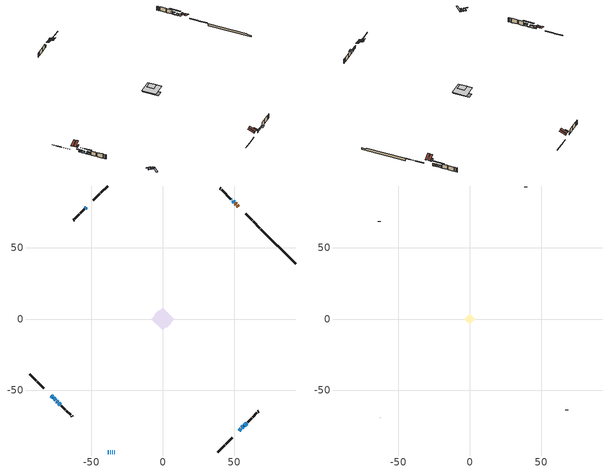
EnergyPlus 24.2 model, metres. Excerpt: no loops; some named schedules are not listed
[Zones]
conditioned space
 floor adiabatic (AdiabaticFloorConstruction): -7.94,0 0,7.94 7.94,0 0,-7.94 z1.68
 floor foundation (Slab1 construction): -6.11,2.93 -2.93,6.11 6.11,-2.93 2.93,-6.11 z-1.52
 wall outside (RimJoist1 construction): 38.58,-93.13 43.29,-88.42 / -93.13,-38.58 -88.42,-43.29 / -38.58,93.13 -43.29,88.42 / 68.05,63.66 63.33,68.38 z0.46:0.76
 wall outside (RimJoist2 construction): 43.95,-87.76 48.53,-83.18 / -87.76,-43.95 -83.18,-48.53 / -43.95,87.76 -48.53,83.18 / 62.68,69.03 58.1,73.61 z0.46:0.76
 wall outside (AdiabaticWallConstruction 1): 53.04,78.67 52.08,79.63 / 51.42,80.29 50.71,81 z0.46:2.49
 wall outside (AdiabaticWallConstruction): 53.58,-78.13 54.73,-76.98 / 55.39,-76.32 56.47,-75.24 / -72.82,-58.89 -71.66,-60.05 / 57.13,-74.59 58.85,-72.86 z0.46:1.98; -78.13,-53.58 -77.09,-54.63 z0.46:1.3; -38.58,-93.13 -37.81,-93.13 z0.46:1.38; -36.89,-93.13 -36.43,-93.13 / 48.71,83 48.39,83.32 z0.46:1.07; -76.43,-55.28 -74.81,-56.9 z0.46:2.16; -53.58,78.13 -54.34,77.37 / -35.5,-93.13 -35,-93.13 z0.46:1.68; 50.05,81.66 49.37,82.34 / -74.16,-57.55 -73.47,-58.24 z0.46:0.84; -34.07,-93.13 -33.57,-93.13 z0.46:1.35
 wall outside (Wall1 construction): 59.51,-72.2 62.26,-69.45 / -71.01,-60.7 -68.26,-63.46 / -54.99,76.72 -57.75,73.96 / 47.73,83.98 44.98,86.73 z0.46:4.12
 wall outside (Wall2 construction): 62.92,-68.79 66,-65.71 / -67.6,-64.11 -64.52,-67.19 / -58.4,73.31 -61.48,70.23 / 44.32,87.39 41.24,90.47 z0.46:4.12
 wall outside (Wall3 construction): 66.65,-65.06 67.21,-64.5 / -63.86,-67.85 -63.3,-68.41 / -62.14,69.57 -62.7,69.01 / 40.59,91.12 40.03,91.68 z0.46:4.12
 wall foundation (FoundationWall1 construction): 68.71,63,-1.52 68.71,63,0.46 90.69,41.02,0.46 90.69,41.02,-0.35 93.13,38.58,-0.35 93.13,38.58,-1.52
 window (WindowConstruction): 53.58,-78.13 54.73,-76.98 z0.46:1.98
 window (WindowConstruction 4): -78.13,-53.58 -77.09,-54.62 z0.46:1.3
 window (WindowConstruction 5): -38.58,-93.13 -37.82,-93.13 z0.46:1.37
 window (WindowConstruction 6): -36.89,-93.13 -36.43,-93.13 z0.46:1.07
 window (WindowConstruction 7): 55.39,-76.32 56.47,-75.24 z0.46:1.98
 window (WindowConstruction 8): -76.43,-55.28 -74.81,-56.9 z0.46:2.16
 window (WindowConstruction 9): -53.58,78.13 -54.34,77.37 z0.46:1.68
 window (WindowConstruction 12): 50.05,81.66 49.37,82.34 z0.46:0.84
 window (WindowConstruction 13): -74.16,-57.55 -73.47,-58.24 z0.46:0.84
 window (WindowConstruction 1): -72.82,-58.89 -71.67,-60.05 z0.46:1.98
 window (WindowConstruction 10): -35.5,-93.13 -35,-93.13 z0.46:1.68
 window (WindowConstruction 11): -34.07,-93.13 -33.57,-93.13 z0.46:1.35
 window (WindowConstruction 2): 48.71,83 48.39,83.32 z0.46:1.07
 window (WindowConstruction 3): 57.13,-74.58 58.85,-72.86 z0.46:1.98
 door (Door): 53.04,78.67 52.08,79.63 z0.46:2.49
 door (Door 1): 51.42,80.29 50.71,81 z0.46:2.49
 ceiling adiabatic (AdiabaticFloorConstruction): 0,-7.94 7.94,0 0,7.94 -7.94,0 z1.68
 roof outside (Roof2 construction): 51.81,-79.9,4.12 48.14,-76.23,6.28 47.14,-77.22,6.28 50.82,-80.9,4.12; -79.9,-51.81,4.12 -76.23,-48.14,6.28 -77.22,-47.14,6.28 -80.9,-50.82,4.12; -51.81,79.9,4.12 -48.14,76.23,6.28 -47.14,77.22,6.28 -50.82,80.9,4.12; 54.82,76.89,4.12 51.14,73.22,6.28 52.14,72.23,6.28 55.81,75.9,4.12
 roof outside (Roof3 construction): 52.93,-78.78,4.12 51.18,-77.04,4.94 50.72,-77.5,4.94 52.47,-79.24,4.12; -78.78,-52.93,4.12 -77.04,-51.18,4.94 -77.5,-50.72,4.94 -79.24,-52.47,4.12; -52.93,78.78,4.12 -51.18,77.04,4.94 -50.72,77.5,4.94 -52.47,79.24,4.12; 53.7,78.01,4.12 51.96,76.27,4.94 52.42,75.81,4.94 54.16,77.55,4.12
attic - vented
 floor to conditioned space (Floor1 construction Reversed): -3.74,0 0,3.74 3.74,0 0,-3.74 z4.12
 wall outside (Wall4 construction): 67.87,-63.84 68.01,-63.7 / -62.65,-69.06 -62.51,-69.2 / -63.36,68.35 -63.49,68.22 / 39.37,92.34 39.23,92.48 z0.46:4.12
 roof outside (Roof1 construction): 50.16,-81.55,4.12 46.56,-77.96,6.24 45.59,-78.93,6.24 49.19,-82.53,4.12; -81.55,-50.16,4.12 -77.96,-46.56,6.24 -78.93,-45.59,6.24 -82.53,-49.19,4.12; -50.16,81.55,4.12 -46.56,77.96,6.24 -45.59,78.93,6.24 -49.19,82.53,4.12; 56.47,75.24,4.12 52.87,71.65,6.24 53.85,70.67,6.24 57.44,74.27,4.12
shading: 55.02,-76.69 53.3,-78.41 53.59,-78.7 55.31,-76.98 z2.38; -76.08,-55.63 -79.13,-52.58 -79.42,-52.87 -76.37,-55.92 z2.72; -36.42,-93.13 -39.98,-93.13 -39.98,-93.53 -36.42,-93.53 z2.77; -35.01,-93.13 -38.31,-93.13 -38.31,-93.53 -35.01,-93.53 z2.49; 56.61,-75.1 55.25,-76.46 55.54,-76.75 56.9,-75.39 z2.19; -74.67,-57.04 -76.57,-55.14 -76.86,-55.43 -74.96,-57.33 z2.36; -54.48,77.23 -53.44,78.27 -53.72,78.55 -54.76,77.51 z1.88; 46.61,85.1 52.81,78.9 53.1,79.19 46.9,85.39 z4.74; -70.71,-61 -76.91,-54.8 -77.21,-55.09 -71.01,-61.29 z4.74; -71.15,-60.56 -73.33,-58.38 -73.62,-58.67 -71.44,-60.85 z2.72; -34.82,-93.13 -35.68,-93.13 -35.68,-94.96 -34.82,-94.96 z1.86; -33.37,-93.13 -34.27,-93.13 -34.27,-99.23 -33.37,-99.23 z1.55; 47.38,84.33 49.72,81.99 50.01,82.29 47.68,84.62 z2.49; 58.99,-72.72 56.98,-74.73 58.28,-76.02 60.29,-74.01 z2.19
[Building]
Building 1: Terrain=Suburbs
[Site:Location]
Lennoxville_QC: Latitude {deg}=45.37; Longitude {deg}=-71.82; Time Zone {hr}=-5; Elevation {m}=181; Keep Site Location Information=Yes
[Site:GroundTemperature:Shallow]
1.13419, -1.04782, -1.22257, -0.187089, 3.96977, 8.10726, 11.6942, 13.9665, 14.1596, 12.3115, 8.81593, 4.80536
[Site:WaterMainsTemperature]
Calculation Method=Schedule; Temperature Schedule=mains temperature schedule
[Material] Roughness=Rough; Thermal Absorptance=0.9
Name | Thickness {m} | Conductivity {W/m-K} | Density {kg/m3} | Specific Heat {J/kg-K} | Solar Absorptance | Visible Absorptance
asphalt or fiberglass shingles | 0.00635 | 0.162714 | 1121.4 | 1465.45 | 0.4 | 0.4
ceiling stud and cavity | 0.1397 | 0.10883 | 65.682 | 1177.47 | 0.7 | 0.7
concrete 4.0 in. | 0.1016 | 1.803125 | 2242.8 | 837.4 | 0.7 | 0.7
concrete 8.0 in. | 0.2032 | 1.803125 | 2242.8 | 837.4 | 0.7 | 0.7
door material | 0.04445 | 0.188738 | 512.64 | 1214.23 | 0.7 | 0.7
exterior vertical ins | 0.013071 | 0.029427 | 32.04 | 1214.23 | 0.7 | 0.7
floor covering | 0.0127 | 0.0433444 | 54.468 | 1339.84 | 0.6 | 0.6
floor rigid ins; wall rigid ins | 0.512978 | 0.029427 | 32.04 | 1214.23 | 0.7 | 0.7
floor stud and cavity | 0.1397 | 1.75129 | 37.0049 | 1207.88 | 0.7 | 0.7
furniture material conditioned space 1 | 0.1524 | 0.115458 | 640.8 | 1214.23 | 0.6 | 0.6
gypsum board | 0.0127 | 0.160291 | 801 | 837.4 | 0.6 | 0.6
gypsum board 1 | 0.0127 | 0.160291 | 801 | 837.4 | 0.7 | 0.7
osb sheathing 0.5 in. | 0.0127 | 0.115458 | 512.64 | 1214.23 | 0.7 | 0.7
osb sheathing 0.75 in. | 0.01905 | 0.115458 | 512.64 | 1214.23 | 0.7 | 0.7
osb sheathing 2.0 in. | 0.0508 | 0.115458 | 512.64 | 1214.23 | 0.7 | 0.7
rim joist stud and cavity | 0.0508 | 0.0451784 | 125.044 | 1163.47 | 0.6 | 0.6
rim joist stud and cavity 1 | 0.0508 | 0.0332151 | 125.044 | 1163.47 | 0.6 | 0.6
roof rigid ins | 0.051816 | 0.029427 | 32.04 | 1214.23 | 0.7 | 0.7
roof stud and cavity | 0.2032 | 0.386603 | 78.34581 | 1123.46 | 0.7 | 0.7
roof stud and cavity 1 | 0.2032 | 0.234656 | 78.34581 | 1123.46 | 0.7 | 0.7
wall stud and cavity | 0.1397 | 0.0918269 | 139.0536 | 1170.24 | 0.7 | 0.7
wall stud and cavity 1 | 0.1397 | 0.111119 | 139.0536 | 1170.24 | 0.7 | 0.7
wall stud and cavity 2 | 0.1397 | 0.0996715 | 139.0536 | 1170.24 | 0.7 | 0.7
wall stud and cavity 3 | 0.0889 | 6.1454 | 50.32683 | 1063.81 | 0.6 | 0.6
wall stud and cavity 4 | 0.0889 | 0.380278 | 52.3479 | 1209.89 | 0.7 | 0.7
wall stud and cavity 5 | 0.0889 | 0.391764 | 83.0341 | 1211.67 | 0.7 | 0.7
wood siding | 0.0254 | 0.102417 | 544.68 | 1172.36 | 0.4 | 0.4
wood siding 1 | 0.00254 | 0.102417 | 544.68 | 1172.36 | 0.4 | 0.4
wood siding 2; wood siding 3; wood siding 4 | 0.0254 | 0.102417 | 544.68 | 1172.36 | 0.7 | 0.7
[WindowMaterial:SimpleGlazingSystem]
Name | U-Factor {W/m2-K} | Solar Heat Gain Coefficient
WindowMaterial | 5.652449 | 0.74
WindowMaterial 1 | 5.15165 | 0.62
WindowMaterial 10 | 5.05285 | 0.63
WindowMaterial 11 | 4.31187 | 0.44
WindowMaterial 2 | 4.159135 | 0.41
WindowMaterial 3 | 5.65926 | 0.74
WindowMaterial 4 | 4.80302 | 0.55
WindowMaterial 5 | 2.79017 | 0.6
WindowMaterial 6 | 2.93382 | 0.64
WindowMaterial 7 | 2.78222 | 0.55
WindowMaterial 8 | 6.75625 | 0.73
WindowMaterial 9 | 4.51231 | 0.49
[Construction]
AdiabaticFloorConstruction: floor stud and cavity, floor rigid ins, osb sheathing 0.75 in., floor covering
AdiabaticWallConstruction: wood siding 3, wall rigid ins, wall stud and cavity 4, gypsum board
AdiabaticWallConstruction 1: wood siding 4, wall rigid ins, wall stud and cavity 4, gypsum board
Door; Door 1: door material
Floor1 construction Reversed: gypsum board, ceiling stud and cavity
FoundationWall1 construction: concrete 8.0 in., gypsum board 1
furniture construction conditioned space 1: furniture material conditioned space 1
PartitionWallConstruction: gypsum board, wall stud and cavity 5, gypsum board
RimJoist1 construction: wood siding 2, osb sheathing 2.0 in., rim joist stud and cavity
RimJoist2 construction: wood siding 2, osb sheathing 2.0 in., rim joist stud and cavity 1
Roof1 construction: asphalt or fiberglass shingles
Roof2 construction: asphalt or fiberglass shingles, roof rigid ins, osb sheathing 0.75 in., roof stud and cavity, gypsum board
Roof3 construction: asphalt or fiberglass shingles, roof rigid ins, osb sheathing 0.75 in., roof stud and cavity 1, gypsum board
Slab1 construction: concrete 4.0 in.
Wall1 construction: wood siding, osb sheathing 0.5 in., wall stud and cavity, gypsum board
Wall2 construction: wood siding, osb sheathing 0.5 in., wall stud and cavity 1, gypsum board
Wall3 construction: wood siding, osb sheathing 0.5 in., wall stud and cavity 2, gypsum board
Wall4 construction: wood siding 1, wall stud and cavity 3
WindowConstruction; WindowConstruction 3: WindowMaterial
WindowConstruction 1: WindowMaterial 1
WindowConstruction 10: WindowMaterial 8
WindowConstruction 11: WindowMaterial 9
WindowConstruction 12: WindowMaterial 10
WindowConstruction 13: WindowMaterial 11
WindowConstruction 2; WindowConstruction 6: WindowMaterial 2
WindowConstruction 4: WindowMaterial 3
WindowConstruction 5: WindowMaterial 4
WindowConstruction 7: WindowMaterial 5
WindowConstruction 8: WindowMaterial 6
WindowConstruction 9: WindowMaterial 7
[Zone] Multiplier=1; Part of Total Floor Area=Yes
Name | Volume {m3}
attic - vented | 9.49248
conditioned space | 415
[Space]
Name | Zone | Volume {m3}
attic - vented 1 | attic - vented | 9.49248
conditioned space 1 | conditioned space | 415
[ZoneInfiltration:EffectiveLeakageArea]
infil attic - vented 1: Zone or Space=attic - vented 1; Schedule=Always On Discrete; Effective Air Leakage Area {cm2}=1199.57; Stack Coefficient=0.000401619; Wind Coefficient=1.35403e-05
[ZoneMixing]
whole house fan mix: Zone or Space=attic - vented; Schedule=Always On Continuous; Design Flow Rate Calculation Method=Flow/Zone; Design Flow Rate {m3/s}=0; Source Zone or Space=conditioned space
[SurfaceProperty:ExposedFoundationPerimeter]
Slab1: Exposed Perimeter Calculation Method=TotalExposedPerimeter; Total Exposed Perimeter {m}=34.545
[InternalMass] Zone or ZoneList=conditioned space; Space or SpaceList=conditioned space 1
Name | Construction | Surface Area {m2}
furniture mass conditioned space 1 | furniture construction conditioned space 1 | 73.4
partition wall mass | PartitionWallConstruction | 183.5
[Lights]
interior lighting: Zone or ZoneList or Space or SpaceList=conditioned space 1; Schedule=interior lighting schedule; Design Level Calculation Method=LightingLevel; Lighting Level {W}=343.2; Return Air Fraction=0; Fraction Radiant=0.6; Fraction Visible=0.2; Fraction Replaceable=1
[People]
occupants: Zone or ZoneList or Space or SpaceList=conditioned space 1; Number of People Schedule=occupants schedule; Number of People Calculation Method=People; Number of People=3; Fraction Radiant=0.314171; Sensible Heat Fraction=0.56303; Activity Level Schedule=occupants activity schedule; Carbon Dioxide Generation Rate {m3/s-W}=0; Enable ASHRAE 55 Comfort Warnings=No; Mean Radiant Temperature Calculation Type=EnclosureAveraged
[ElectricEquipment] Zone or ZoneList or Space or SpaceList=conditioned space 1; Design Level Calculation Method=EquipmentLevel
Name | Schedule | Design Level {W} | Fraction Latent | Fraction Radiant | Fraction Lost
clothes dryer | clothes dryer schedule | 140.772 | 0.015 | 0.081 | 0.85
clothes washer | clothes washer schedule | 32.1985 | 0.03 | 0.162 | 0.7
cooking range | cooking range schedule | 215.147 | 0.08 | 0.432 | 0.2
dishwasher | dishwasher schedule | 66.8632 | 0.3 | 0.18 | 0.4
fridge | fridge schedule | 72.9452 | 0 | 0.6 | 0
mech vent house fan | mech vent house fan schedule | 0 | 0 | 0 | 1
mech vent house fan cfis | mech vent house fan cfis schedule | 0 | 0 | 0 | 0
misc plug loads | misc plug loads schedule | 494.7 | 0.045 | 0.513 | 0.1
whole house fan | Always On Discrete | 0 | 0 | 0 | 1
[OtherEquipment] Zone or ZoneList or Space or SpaceList=conditioned space 1; Design Level Calculation Method=EquipmentLevel
Name | Fuel Type | Schedule | Design Level {W} | Fraction Latent | Fraction Radiant | Fraction Lost
clothes dryer 1 | Electricity | clothes dryer schedule | 0 | 0.015 | 0.081 | 0.85
cooking range 1 | Electricity | cooking range schedule | 0 | 0.08 | 0.432 | 0.2
general water use latent | None | general water use schedule | 62.594 | 1 | 0 | 0
general water use sensible | None | general water use schedule | -61.6891 | 0 | 0.6 | 0
mech vent house fan latent load | None | Always On Discrete | 0 | 1 | 0 | 0
mech vent house fan sensible load | None | Always On Discrete | 0 | 0 | 0 | 0
water heater energy adjustment1 | Electricity | Always On Discrete | 0.01 | 0 | 0 | 1
[ZoneInfiltration:DesignFlowRate] Zone or ZoneList or Space or SpaceList=conditioned space 1; Schedule=Always On Discrete; Design Flow Rate Calculation Method=Flow/Zone; Design Flow Rate {m3/s}=0
infil flow; natural vent flow; whole house fan flow
[Foundation:Kiva]
Foundation Kiva 1: Initial Indoor Air Temperature {C}=18; Wall Height Above Grade {m}=0.460004; Wall Depth Below Slab {m}=0.2032; Custom Block Material Name 1=exterior vertical ins; Custom Block Depth 1 {m}=1.98001; Custom Block X Position 1 {m}=0.2159; Custom Block Z Position 1 {m}=0
[Foundation:Kiva:Settings]
Soil Conductivity {W/m-K}=0.849921; Soil Density {kg/m3}=1842.3; Soil Specific Heat {J/kg-K}=418.7; Ground Solar Absorptivity=0.9; Ground Thermal Absorptivity=0.9; Ground Surface Roughness {m}=0.03; Far-Field Width {m}=40; Deep-Ground Boundary Condition=ZeroFlux; Deep-Ground Depth {m}=40; Minimum Cell Dimension {m}=0.2; Maximum Cell Growth Coefficient=3; Simulation Timestep=Timestep
[Exterior:Lights]
exterior lighting: Schedule=exterior lighting schedule; Design Level {W}=75.6
[Schedule:Constant]
Name | Hourly Value
Always On Continuous; mech vent house fan schedule; mech vent house fan cfis schedule; Always On Discrete | 1
occupants activity schedule | 117.228
fridge schedule | 0
[Schedule:Week:Daily]
interior lighting schedule Week Rule - Jan1-Jan27: interior lighting schedule day, interior lighting schedule day, interior lighting schedule day, interior lighting schedule day, interior lighting schedule day, interior lighting schedule day, interior lighting schedule day, interior lighting schedule default day, interior lighting schedule default day, interior lighting schedule default day, interior lighting schedule default day, interior lighting schedule default day
interior lighting schedule Week Rule - Jan28-Feb3: interior lighting schedule day, interior lighting schedule day, interior lighting schedule day, interior lighting schedule day, interior lighting schedule day 1, interior lighting schedule day 1, interior lighting schedule day 1, interior lighting schedule default day, interior lighting schedule default day, interior lighting schedule default day, interior lighting schedule default day, interior lighting schedule default day
interior lighting schedule Week Rule - Feb4-Feb24: interior lighting schedule day 1, interior lighting schedule day 1, interior lighting schedule day 1, interior lighting schedule day 1, interior lighting schedule day 1, interior lighting schedule day 1, interior lighting schedule day 1, interior lighting schedule default day, interior lighting schedule default day, interior lighting schedule default day, interior lighting schedule default day, interior lighting schedule default day
interior lighting schedule Week Rule - Feb25-Mar3: interior lighting schedule day 1, interior lighting schedule day 1, interior lighting schedule day 1, interior lighting schedule day 1, interior lighting schedule day 2, interior lighting schedule day 2, interior lighting schedule day 2, interior lighting schedule default day, interior lighting schedule default day, interior lighting schedule default day, interior lighting schedule default day, interior lighting schedule default day
interior lighting schedule Week Rule - Mar4-Mar31: interior lighting schedule day 2, interior lighting schedule day 2, interior lighting schedule day 2, interior lighting schedule day 2, interior lighting schedule day 2, interior lighting schedule day 2, interior lighting schedule day 2, interior lighting schedule default day, interior lighting schedule default day, interior lighting schedule default day, interior lighting schedule default day, interior lighting schedule default day
interior lighting schedule Week Rule - Apr1-Apr28: interior lighting schedule day 3, interior lighting schedule day 3, interior lighting schedule day 3, interior lighting schedule day 3, interior lighting schedule day 3, interior lighting schedule day 3, interior lighting schedule day 3, interior lighting schedule default day, interior lighting schedule default day, interior lighting schedule default day, interior lighting schedule default day, interior lighting schedule default day
interior lighting schedule Week Rule - Apr29-May5: interior lighting schedule day 3, interior lighting schedule day 3, interior lighting schedule day 4, interior lighting schedule day 4, interior lighting schedule day 4, interior lighting schedule day 4, interior lighting schedule day 4, interior lighting schedule default day, interior lighting schedule default day, interior lighting schedule default day, interior lighting schedule default day, interior lighting schedule default day
interior lighting schedule Week Rule - May6-May26: interior lighting schedule day 4, interior lighting schedule day 4, interior lighting schedule day 4, interior lighting schedule day 4, interior lighting schedule day 4, interior lighting schedule day 4, interior lighting schedule day 4, interior lighting schedule default day, interior lighting schedule default day, interior lighting schedule default day, interior lighting schedule default day, interior lighting schedule default day
interior lighting schedule Week Rule - May27-Jun2: interior lighting schedule day 4, interior lighting schedule day 4, interior lighting schedule day 4, interior lighting schedule day 4, interior lighting schedule day 4, interior lighting schedule day 5, interior lighting schedule day 5, interior lighting schedule default day, interior lighting schedule default day, interior lighting schedule default day, interior lighting schedule default day, interior lighting schedule default day
interior lighting schedule Week Rule - Jun3-Jun30: interior lighting schedule day 5, interior lighting schedule day 5, interior lighting schedule day 5, interior lighting schedule day 5, interior lighting schedule day 5, interior lighting schedule day 5, interior lighting schedule day 5, interior lighting schedule default day, interior lighting schedule default day, interior lighting schedule default day, interior lighting schedule default day, interior lighting schedule default day
interior lighting schedule Week Rule - Jul1-Jul28: interior lighting schedule day 6, interior lighting schedule day 6, interior lighting schedule day 6, interior lighting schedule day 6, interior lighting schedule day 6, interior lighting schedule day 6, interior lighting schedule day 6, interior lighting schedule default day, interior lighting schedule default day, interior lighting schedule default day, interior lighting schedule default day, interior lighting schedule default day
interior lighting schedule Week Rule - Jul29-Aug4: interior lighting schedule day 6, interior lighting schedule day 6, interior lighting schedule day 6, interior lighting schedule day 7, interior lighting schedule day 7, interior lighting schedule day 7, interior lighting schedule day 7, interior lighting schedule default day, interior lighting schedule default day, interior lighting schedule default day, interior lighting schedule default day, interior lighting schedule default day
interior lighting schedule Week Rule - Aug5-Aug25: interior lighting schedule day 7, interior lighting schedule day 7, interior lighting schedule day 7, interior lighting schedule day 7, interior lighting schedule day 7, interior lighting schedule day 7, interior lighting schedule day 7, interior lighting schedule default day, interior lighting schedule default day, interior lighting schedule default day, interior lighting schedule default day, interior lighting schedule default day
interior lighting schedule Week Rule - Aug26-Sep1: interior lighting schedule day 7, interior lighting schedule day 7, interior lighting schedule day 7, interior lighting schedule day 7, interior lighting schedule day 7, interior lighting schedule day 7, interior lighting schedule day 8, interior lighting schedule default day, interior lighting schedule default day, interior lighting schedule default day, interior lighting schedule default day, interior lighting schedule default day
interior lighting schedule Week Rule - Sep2-Sep29: interior lighting schedule day 8, interior lighting schedule day 8, interior lighting schedule day 8, interior lighting schedule day 8, interior lighting schedule day 8, interior lighting schedule day 8, interior lighting schedule day 8, interior lighting schedule default day, interior lighting schedule default day, interior lighting schedule default day, interior lighting schedule default day, interior lighting schedule default day
interior lighting schedule Week Rule - Sep30-Oct6: interior lighting schedule day 8, interior lighting schedule day 9, interior lighting schedule day 9, interior lighting schedule day 9, interior lighting schedule day 9, interior lighting schedule day 9, interior lighting schedule day 9, interior lighting schedule default day, interior lighting schedule default day, interior lighting schedule default day, interior lighting schedule default day, interior lighting schedule default day
interior lighting schedule Week Rule - Oct7-Oct27: interior lighting schedule day 9, interior lighting schedule day 9, interior lighting schedule day 9, interior lighting schedule day 9, interior lighting schedule day 9, interior lighting schedule day 9, interior lighting schedule day 9, interior lighting schedule default day, interior lighting schedule default day, interior lighting schedule default day, interior lighting schedule default day, interior lighting schedule default day
interior lighting schedule Week Rule - Oct28-Nov3: interior lighting schedule day 9, interior lighting schedule day 9, interior lighting schedule day 9, interior lighting schedule day 9, interior lighting schedule day 10, interior lighting schedule day 10, interior lighting schedule day 10, interior lighting schedule default day, interior lighting schedule default day, interior lighting schedule default day, interior lighting schedule default day, interior lighting schedule default day
interior lighting schedule Week Rule - Nov4-Nov24: interior lighting schedule day 10, interior lighting schedule day 10, interior lighting schedule day 10, interior lighting schedule day 10, interior lighting schedule day 10, interior lighting schedule day 10, interior lighting schedule day 10, interior lighting schedule default day, interior lighting schedule default day, interior lighting schedule default day, interior lighting schedule default day, interior lighting schedule default day
interior lighting schedule Week Rule - Nov25-Dec1: interior lighting schedule day 10, interior lighting schedule day 10, interior lighting schedule day 10, interior lighting schedule day 10, interior lighting schedule day 10, interior lighting schedule day 10, interior lighting schedule day 11, interior lighting schedule default day, interior lighting schedule default day, interior lighting schedule default day, interior lighting schedule default day, interior lighting schedule default day
interior lighting schedule Week Rule - Dec2-Dec31: interior lighting schedule day 11, interior lighting schedule day 11, interior lighting schedule day 11, interior lighting schedule day 11, interior lighting schedule day 11, interior lighting schedule day 11, interior lighting schedule day 11, interior lighting schedule default day, interior lighting schedule default day, interior lighting schedule default day, interior lighting schedule default day, interior lighting schedule default day
occupants schedule Week Rule - Jan1-Dec31: occupants schedule day, occupants schedule day, occupants schedule day, occupants schedule day, occupants schedule day, occupants schedule day, occupants schedule day, occupants schedule default day, occupants schedule default day, occupants schedule default day, occupants schedule default day, occupants schedule default day
clothes dryer schedule Week Rule - Jan1-Dec31: clothes dryer schedule day, clothes dryer schedule day, clothes dryer schedule day, clothes dryer schedule day, clothes dryer schedule day, clothes dryer schedule day, clothes dryer schedule day, clothes dryer schedule default day, clothes dryer schedule default day, clothes dryer schedule default day, clothes dryer schedule default day, clothes dryer schedule default day
clothes washer schedule Week Rule - Jan1-Dec31: clothes washer schedule day, clothes washer schedule day, clothes washer schedule day, clothes washer schedule day, clothes washer schedule day, clothes washer schedule day, clothes washer schedule day, clothes washer schedule default day, clothes washer schedule default day, clothes washer schedule default day, clothes washer schedule default day, clothes washer schedule default day
cooking range schedule Week Rule - Jan1-Dec31: cooking range schedule day, cooking range schedule day, cooking range schedule day, cooking range schedule day, cooking range schedule day, cooking range schedule day, cooking range schedule day, cooking range schedule default day, cooking range schedule default day, cooking range schedule default day, cooking range schedule default day, cooking range schedule default day
dishwasher schedule Week Rule - Jan1-Dec31: dishwasher schedule day, dishwasher schedule day, dishwasher schedule day, dishwasher schedule day, dishwasher schedule day, dishwasher schedule day, dishwasher schedule day, dishwasher schedule default day, dishwasher schedule default day, dishwasher schedule default day, dishwasher schedule default day, dishwasher schedule default day
misc plug loads schedule Week Rule - Jan1-Dec31: misc plug loads schedule day, misc plug loads schedule day, misc plug loads schedule day, misc plug loads schedule day, misc plug loads schedule day, misc plug loads schedule day, misc plug loads schedule day, misc plug loads schedule default day, misc plug loads schedule default day, misc plug loads schedule default day, misc plug loads schedule default day, misc plug loads schedule default day
general water use schedule Week Rule - Jan1-Dec31: general water use schedule day, general water use schedule day, general water use schedule day, general water use schedule day, general water use schedule day, general water use schedule day, general water use schedule day, general water use schedule default day, general water use schedule default day, general water use schedule default day, general water use schedule default day, general water use schedule default day
exterior lighting schedule Week Rule - Jan1-Jan27: exterior lighting schedule day, exterior lighting schedule day, exterior lighting schedule day, exterior lighting schedule day, exterior lighting schedule day, exterior lighting schedule day, exterior lighting schedule day, exterior lighting schedule default day, exterior lighting schedule default day, exterior lighting schedule default day, exterior lighting schedule default day, exterior lighting schedule default day
exterior lighting schedule Week Rule - Jan28-Feb3: exterior lighting schedule day, exterior lighting schedule day, exterior lighting schedule day, exterior lighting schedule day, exterior lighting schedule day 1, exterior lighting schedule day 1, exterior lighting schedule day 1, exterior lighting schedule default day, exterior lighting schedule default day, exterior lighting schedule default day, exterior lighting schedule default day, exterior lighting schedule default day
exterior lighting schedule Week Rule - Feb4-Feb24: exterior lighting schedule day 1, exterior lighting schedule day 1, exterior lighting schedule day 1, exterior lighting schedule day 1, exterior lighting schedule day 1, exterior lighting schedule day 1, exterior lighting schedule day 1, exterior lighting schedule default day, exterior lighting schedule default day, exterior lighting schedule default day, exterior lighting schedule default day, exterior lighting schedule default day
exterior lighting schedule Week Rule - Feb25-Mar3: exterior lighting schedule day 1, exterior lighting schedule day 1, exterior lighting schedule day 1, exterior lighting schedule day 1, exterior lighting schedule day 2, exterior lighting schedule day 2, exterior lighting schedule day 2, exterior lighting schedule default day, exterior lighting schedule default day, exterior lighting schedule default day, exterior lighting schedule default day, exterior lighting schedule default day
exterior lighting schedule Week Rule - Mar4-Mar31: exterior lighting schedule day 2, exterior lighting schedule day 2, exterior lighting schedule day 2, exterior lighting schedule day 2, exterior lighting schedule day 2, exterior lighting schedule day 2, exterior lighting schedule day 2, exterior lighting schedule default day, exterior lighting schedule default day, exterior lighting schedule default day, exterior lighting schedule default day, exterior lighting schedule default day
exterior lighting schedule Week Rule - Apr1-Apr28: exterior lighting schedule day 3, exterior lighting schedule day 3, exterior lighting schedule day 3, exterior lighting schedule day 3, exterior lighting schedule day 3, exterior lighting schedule day 3, exterior lighting schedule day 3, exterior lighting schedule default day, exterior lighting schedule default day, exterior lighting schedule default day, exterior lighting schedule default day, exterior lighting schedule default day
exterior lighting schedule Week Rule - Apr29-May5: exterior lighting schedule day 3, exterior lighting schedule day 3, exterior lighting schedule day 4, exterior lighting schedule day 4, exterior lighting schedule day 4, exterior lighting schedule day 4, exterior lighting schedule day 4, exterior lighting schedule default day, exterior lighting schedule default day, exterior lighting schedule default day, exterior lighting schedule default day, exterior lighting schedule default day
exterior lighting schedule Week Rule - May6-May26: exterior lighting schedule day 4, exterior lighting schedule day 4, exterior lighting schedule day 4, exterior lighting schedule day 4, exterior lighting schedule day 4, exterior lighting schedule day 4, exterior lighting schedule day 4, exterior lighting schedule default day, exterior lighting schedule default day, exterior lighting schedule default day, exterior lighting schedule default day, exterior lighting schedule default day
exterior lighting schedule Week Rule - May27-Jun2: exterior lighting schedule day 4, exterior lighting schedule day 4, exterior lighting schedule day 4, exterior lighting schedule day 4, exterior lighting schedule day 4, exterior lighting schedule day 5, exterior lighting schedule day 5, exterior lighting schedule default day, exterior lighting schedule default day, exterior lighting schedule default day, exterior lighting schedule default day, exterior lighting schedule default day
exterior lighting schedule Week Rule - Jun3-Jun30: exterior lighting schedule day 5, exterior lighting schedule day 5, exterior lighting schedule day 5, exterior lighting schedule day 5, exterior lighting schedule day 5, exterior lighting schedule day 5, exterior lighting schedule day 5, exterior lighting schedule default day, exterior lighting schedule default day, exterior lighting schedule default day, exterior lighting schedule default day, exterior lighting schedule default day
exterior lighting schedule Week Rule - Jul1-Jul28: exterior lighting schedule day 6, exterior lighting schedule day 6, exterior lighting schedule day 6, exterior lighting schedule day 6, exterior lighting schedule day 6, exterior lighting schedule day 6, exterior lighting schedule day 6, exterior lighting schedule default day, exterior lighting schedule default day, exterior lighting schedule default day, exterior lighting schedule default day, exterior lighting schedule default day
exterior lighting schedule Week Rule - Jul29-Aug4: exterior lighting schedule day 6, exterior lighting schedule day 6, exterior lighting schedule day 6, exterior lighting schedule day 7, exterior lighting schedule day 7, exterior lighting schedule day 7, exterior lighting schedule day 7, exterior lighting schedule default day, exterior lighting schedule default day, exterior lighting schedule default day, exterior lighting schedule default day, exterior lighting schedule default day
exterior lighting schedule Week Rule - Aug5-Aug25: exterior lighting schedule day 7, exterior lighting schedule day 7, exterior lighting schedule day 7, exterior lighting schedule day 7, exterior lighting schedule day 7, exterior lighting schedule day 7, exterior lighting schedule day 7, exterior lighting schedule default day, exterior lighting schedule default day, exterior lighting schedule default day, exterior lighting schedule default day, exterior lighting schedule default day
exterior lighting schedule Week Rule - Aug26-Sep1: exterior lighting schedule day 7, exterior lighting schedule day 7, exterior lighting schedule day 7, exterior lighting schedule day 7, exterior lighting schedule day 7, exterior lighting schedule day 7, exterior lighting schedule day 8, exterior lighting schedule default day, exterior lighting schedule default day, exterior lighting schedule default day, exterior lighting schedule default day, exterior lighting schedule default day
exterior lighting schedule Week Rule - Sep2-Sep29: exterior lighting schedule day 8, exterior lighting schedule day 8, exterior lighting schedule day 8, exterior lighting schedule day 8, exterior lighting schedule day 8, exterior lighting schedule day 8, exterior lighting schedule day 8, exterior lighting schedule default day, exterior lighting schedule default day, exterior lighting schedule default day, exterior lighting schedule default day, exterior lighting schedule default day
[Schedule:Year]
interior lighting schedule: interior lighting schedule Week Rule - Jan1-Jan27, 1, 1, 1, 27, interior lighting schedule Week Rule - Jan28-Feb3, 1, 28, 2, 3, interior lighting schedule Week Rule - Feb4-Feb24, 2, 4, 2, 24, interior lighting schedule Week Rule - Feb25-Mar3, 2, 25, 3, 3, interior lighting schedule Week Rule - Mar4-Mar31, 3, 4, 3, 31, interior lighting schedule Week Rule - Apr1-Apr28, 4, 1, 4, 28, interior lighting schedule Week Rule - Apr29-May5, 4, 29, 5, 5, interior lighting schedule Week Rule - May6-May26, 5, 6, 5, 26, interior lighting schedule Week Rule - May27-Jun2, 5, 27, 6, 2, interior lighting schedule Week Rule - Jun3-Jun30, 6, 3, 6, 30, interior lighting schedule Week Rule - Jul1-Jul28, 7, 1, 7, 28, interior lighting schedule Week Rule - Jul29-Aug4, 7, 29, 8, 4, interior lighting schedule Week Rule - Aug5-Aug25, 8, 5, 8, 25, interior lighting schedule Week Rule - Aug26-Sep1, 8, 26, 9, 1, interior lighting schedule Week Rule - Sep2-Sep29, 9, 2, 9, 29, interior lighting schedule Week Rule - Sep30-Oct6, 9, 30, 10, 6, interior lighting schedule Week Rule - Oct7-Oct27, 10, 7, 10, 27, interior lighting schedule Week Rule - Oct28-Nov3, 10, 28, 11, 3, interior lighting schedule Week Rule - Nov4-Nov24, 11, 4, 11, 24, interior lighting schedule Week Rule - Nov25-Dec1, 11, 25, 12, 1, interior lighting schedule Week Rule - Dec2-Dec31, 12, 2, 12, 31
occupants schedule: occupants schedule Week Rule - Jan1-Dec31, 1, 1, 12, 31
clothes dryer schedule: clothes dryer schedule Week Rule - Jan1-Dec31, 1, 1, 12, 31
clothes washer schedule: clothes washer schedule Week Rule - Jan1-Dec31, 1, 1, 12, 31
cooking range schedule: cooking range schedule Week Rule - Jan1-Dec31, 1, 1, 12, 31
dishwasher schedule: dishwasher schedule Week Rule - Jan1-Dec31, 1, 1, 12, 31
misc plug loads schedule: misc plug loads schedule Week Rule - Jan1-Dec31, 1, 1, 12, 31
general water use schedule: general water use schedule Week Rule - Jan1-Dec31, 1, 1, 12, 31
exterior lighting schedule: exterior lighting schedule Week Rule - Jan1-Jan27, 1, 1, 1, 27, exterior lighting schedule Week Rule - Jan28-Feb3, 1, 28, 2, 3, exterior lighting schedule Week Rule - Feb4-Feb24, 2, 4, 2, 24, exterior lighting schedule Week Rule - Feb25-Mar3, 2, 25, 3, 3, exterior lighting schedule Week Rule - Mar4-Mar31, 3, 4, 3, 31, exterior lighting schedule Week Rule - Apr1-Apr28, 4, 1, 4, 28, exterior lighting schedule Week Rule - Apr29-May5, 4, 29, 5, 5, exterior lighting schedule Week Rule - May6-May26, 5, 6, 5, 26, exterior lighting schedule Week Rule - May27-Jun2, 5, 27, 6, 2, exterior lighting schedule Week Rule - Jun3-Jun30, 6, 3, 6, 30, exterior lighting schedule Week Rule - Jul1-Jul28, 7, 1, 7, 28, exterior lighting schedule Week Rule - Jul29-Aug4, 7, 29, 8, 4, exterior lighting schedule Week Rule - Aug5-Aug25, 8, 5, 8, 25, exterior lighting schedule Week Rule - Aug26-Sep1, 8, 26, 9, 1, exterior lighting schedule Week Rule - Sep2-Sep29, 9, 2, 9, 29, exterior lighting schedule Week Rule - Sep30-Oct6, 9, 30, 10, 6, exterior lighting schedule Week Rule - Oct7-Oct27, 10, 7, 10, 27, exterior lighting schedule Week Rule - Oct28-Nov3, 10, 28, 11, 3, exterior lighting schedule Week Rule - Nov4-Nov24, 11, 4, 11, 24, exterior lighting schedule Week Rule - Nov25-Dec1, 11, 25, 12, 1, exterior lighting schedule Week Rule - Dec2-Dec31, 12, 2, 12, 31
[Schedule:Compact]
mains temperature schedule: Through: 01/01, For: AllDays, Until: 24:00, 5.95333, Through: 01/02, For: AllDays, Until: 24:00, 5.88111, Through: 01/03, For: AllDays, Until: 24:00, 5.81, Through: 01/04, For: AllDays, Until: 24:00, 5.74, Through: 01/05, For: AllDays, Until: 24:00, 5.67111, Through: 01/06, For: AllDays, Until: 24:00, 5.60333, Through: 01/07, For: AllDays, Until: 24:00, 5.53667, Through: 01/08, For: AllDays, Until: 24:00, 5.47111, Through: 01/09, For: AllDays, Until: 24:00, 5.40722, Through: 01/10, For: AllDays, Until: 24:00, 5.34444, Through: 01/11, For: AllDays, Until: 24:00, 5.28278, Through: 01/12, For: AllDays, Until: 24:00, 5.22278, Through: 01/13, For: AllDays, Until: 24:00, 5.16333, Through: 01/14, For: AllDays, Until: 24:00, 5.10611, Through: 01/15, For: AllDays, Until: 24:00, 5.04944, Through: 01/16, For: AllDays, Until: 24:00, 4.995, Through: 01/17, For: AllDays, Until: 24:00, 4.94111, Through: 01/18, For: AllDays, Until: 24:00, 4.88889, Through: 01/19, For: AllDays, Until: 24:00, 4.83833, Through: 01/20, For: AllDays, Until: 24:00, 4.78889, Through: 01/21, For: AllDays, Until: 24:00, 4.74111, Through: 01/22, For: AllDays, Until: 24:00, 4.69444, Through: 01/23, For: AllDays, Until: 24:00, 4.64944, Through: 01/24, For: AllDays, Until: 24:00, 4.60611, Through: 01/25, For: AllDays, Until: 24:00, 4.56389, Through: 01/26, For: AllDays, Until: 24:00, 4.52333, Through: 01/27, For: AllDays, Until: 24:00, 4.48444, Through: 01/28, For: AllDays, Until: 24:00, 4.44722, Through: 01/29, For: AllDays, Until: 24:00, 4.41111, Through: 01/30, For: AllDays, Until: 24:00, 4.37667, Through: 01/31, For: AllDays, Until: 24:00, 4.34389, Through: 02/01, For: AllDays, Until: 24:00, 4.31278, Through: 02/02, For: AllDays, Until: 24:00, 4.28278, Through: 02/03, For: AllDays, Until: 24:00, 4.255, Through: 02/04, For: AllDays, Until: 24:00, 4.22833, Through: 02/05, For: AllDays, Until: 24:00, 4.20333, Through: 02/06, For: AllDays, Until: 24:00, 4.18, Through: 02/07, For: AllDays, Until: 24:00, 4.15833, Through: 02/08, For: AllDays, Until: 24:00, 4.13833, Through: 02/09, For: AllDays, Until: 24:00, 4.12, Through: 02/10, For: AllDays, Until: 24:00, 4.10333, Through: 02/11, For: AllDays, Until: 24:00, 4.08833, Through: 02/12, For: AllDays, Until: 24:00, 4.07444, Through: 02/13, For: AllDays, Until: 24:00, 4.06278, Through: 02/14, For: AllDays, Until: 24:00, 4.05278, Through: 02/15, For: AllDays, Until: 24:00, 4.04389, Through: 02/16, For: AllDays, Until: 24:00, 4.03722, Through: 02/17, For: AllDays, Until: 24:00, 4.03167, Through: 02/18, For: AllDays, Until: 24:00, 4.02833, Through: 02/19, For: AllDays, Until: 24:00, 4.02667, Through: 02/20, For: AllDays, Until: 24:00, 4.02611, Through: 02/21, For: AllDays, Until: 24:00, 4.02778, Through: 02/22, For: AllDays, Until: 24:00, 4.03056, Through: 02/23, For: AllDays, Until: 24:00, 4.03556, Through: 02/24, For: AllDays, Until: 24:00, 4.04167, Through: 02/25, For: AllDays, Until: 24:00, 4.05, Through: 02/26, For: AllDays, Until: 24:00, 4.05944, Through: 02/27, For: AllDays, Until: 24:00, 4.07111, Through: 02/28, For: AllDays, Until: 24:00, 4.08389, Through: 03/01, For: AllDays, Until: 24:00, 4.09833, Through: 03/02, For: AllDays, Until: 24:00, 4.115, Through: 03/03, For: AllDays, Until: 24:00, 4.13278, Through: 03/04, For: AllDays, Until: 24:00, 4.15222, Through: 03/05, For: AllDays, Until: 24:00, 4.17333, Through: 03/06, For: AllDays, Until: 24:00, 4.19611, Through: 03/07, For: AllDays, Until: 24:00, 4.22056, Through: 03/08, For: AllDays, Until: 24:00, 4.24667, Through: 03/09, For: AllDays, Until: 24:00, 4.27444, Through: 03/10, For: AllDays, Until: 24:00, 4.30389, Through: 03/11, For: AllDays, Until: 24:00, 4.33444, Through: 03/12, For: AllDays, Until: 24:00, 4.36667, Through: 03/13, For: AllDays, Until: 24:00, 4.40056, Through: 03/14, For: AllDays, Until: 24:00, 4.43611, Through: 03/15, For: AllDays, Until: 24:00, 4.47333, Through: 03/16, For: AllDays, Until: 24:00, 4.51167, Through: 03/17, For: AllDays, Until: 24:00, 4.55167, Through: 03/18, For: AllDays, Until: 24:00, 4.59333, Through: 03/19, For: AllDays, Until: 24:00, 4.63667, Through: 03/20, For: AllDays, Until: 24:00, 4.68111, Through: 03/21, For: AllDays, Until: 24:00, 4.72722, Through: 03/22, For: AllDays, Until: 24:00, 4.77444, Through: 03/23, For: AllDays, Until: 24:00, 4.82333, Through: 03/24, For: AllDays, Until: 24:00, 4.87389, Through: 03/25, For: AllDays, Until: 24:00, 4.92556, Through: 03/26, For: AllDays, Until: 24:00, 4.97889, Through: 03/27, For: AllDays, Until: 24:00, 5.03333, Through: 03/28, For: AllDays, Until: 24:00, 5.08889, Through: 03/29, For: AllDays, Until: 24:00, 5.14611, Through: 03/30, For: AllDays, Until: 24:00, 5.205, Through: 03/31, For: AllDays, Until: 24:00, 5.26444, Through: 04/01, For: AllDays, Until: 24:00, 5.32611, Through: 04/02, For: AllDays, Until: 24:00, 5.38833, Through: 04/03, For: AllDays, Until: 24:00, 5.45222, Through: 04/04, For: AllDays, Until: 24:00, 5.51722, Through: 04/05, For: AllDays, Until: 24:00, 5.58333, Through: 04/06, For: AllDays, Until: 24:00, 5.65056, Through: 04/07, For: AllDays, Until: 24:00, 5.71889, Through: 04/08, For: AllDays, Until: 24:00, 5.78889, Through: 04/09, For: AllDays, Until: 24:00, 5.85944, Through: 04/10, For: AllDays, Until: 24:00, 5.93167, Through: 04/11, For: AllDays, Until: 24:00, 6.00444, Through: 04/12, For: AllDays, Until: 24:00, 6.07889, Through: 04/13, For: AllDays, Until: 24:00, 6.15389, Through: 04/14, For: AllDays, Until: 24:00, 6.23056, Through: 04/15, For: AllDays, Until: 24:00, 6.30778, Through: 04/16, For: AllDays, Until: 24:00, 6.38556, Through: 04/17, For: AllDays, Until: 24:00, 6.465, Through: 04/18, For: AllDays, Until: 24:00, 6.545, Through: 04/19, For: AllDays, Until: 24:00, 6.62611, Through: 04/20, For: AllDays, Until: 24:00, 6.70833, Through: 04/21, For: AllDays, Until: 24:00, 6.79111, Through: 04/22, For: AllDays, Until: 24:00, 6.87444, Through: 04/23, For: AllDays, Until: 24:00, 6.95889, Through: 04/24, For: AllDays, Until: 24:00, 7.04444, Through: 04/25, For: AllDays, Until: 24:00, 7.13056, Through: 04/26, For: AllDays, Until: 24:00, 7.21722, Through: 04/27, For: AllDays, Until: 24:00, 7.30444, Through: 04/28, For: AllDays, Until: 24:00, 7.39278, Through: 04/29, For: AllDays, Until: 24:00, 7.48167, Through: 04/30, For: AllDays, Until: 24:00, 7.57111, Through: 05/01, For: AllDays, Until: 24:00, 7.66111, Through: 05/02, For: AllDays, Until: 24:00, 7.75222, Through: 05/03, For: AllDays, Until: 24:00, 7.84333, Through: 05/04, For: AllDays, Until: 24:00, 7.935, Through: 05/05, For: AllDays, Until: 24:00, 8.02722, Through: 05/06, For: AllDays, Until: 24:00, 8.12, Through: 05/07, For: AllDays, Until: 24:00, 8.21333, Through: 05/08, For: AllDays, Until: 24:00, 8.30667, Through: 05/09, For: AllDays, Until: 24:00, 8.40111, Through: 05/10, For: AllDays, Until: 24:00, 8.49556, Through: 05/11, For: AllDays, Until: 24:00, 8.59, Through: 05/12, For: AllDays, Until: 24:00, 8.685, Through: 05/13, For: AllDays, Until: 24:00, 8.78056, Through: 05/14, For: AllDays, Until: 24:00, 8.87611, Through: 05/15, For: AllDays, Until: 24:00, 8.97167, Through: 05/16, For: AllDays, Until: 24:00, 9.06778, Through: 05/17, For: AllDays, Until: 24:00, 9.16389, Through: 05/18, For: AllDays, Until: 24:00, 9.26056, Through: 05/19, For: AllDays, Until: 24:00, 9.35667, Through: 05/20, For: AllDays, Until: 24:00, 9.45333, Through: 05/21, For: AllDays, Until: 24:00, 9.55, Through: 05/22, For: AllDays, Until: 24:00, 9.64667, Through: 05/23, For: AllDays, Until: 24:00, 9.74278, Through: 05/24, For: AllDays, Until: 24:00, 9.83944, Through: 05/25, For: AllDays, Until: 24:00, 9.93611, Through: 05/26, For: AllDays, Until: 24:00, 10.0328, Through: 05/27, For: AllDays, Until: 24:00, 10.1289, Through: 05/28, For: AllDays, Until: 24:00, 10.225, Through: 05/29, For: AllDays, Until: 24:00, 10.3211, Through: 05/30, For: AllDays, Until: 24:00, 10.4167, Through: 05/31, For: AllDays, Until: 24:00, 10.5122, Through: 06/01, For: AllDays, Until: 24:00, 10.6078, Through: 06/02, For: AllDays, Until: 24:00, 10.7028, Through: 06/03, For: AllDays, Until: 24:00, 10.7972, Through: 06/04, For: AllDays, Until: 24:00, 10.8917, Through: 06/05, For: AllDays, Until: 24:00, 10.9856, Through: 06/06, For: AllDays, Until: 24:00, 11.0789, Through: 06/07, For: AllDays, Until: 24:00, 11.1722, Through: 06/08, For: AllDays, Until: 24:00, 11.265, Through: 06/09, For: AllDays, Until: 24:00, 11.3572, Through: 06/10, For: AllDays, Until: 24:00, 11.4489, Through: 06/11, For: AllDays, Until: 24:00, 11.54, Through: 06/12, For: AllDays, Until: 24:00, 11.6306, Through: 06/13, For: AllDays, Until: 24:00, 11.7206, Through: 06/14, For: AllDays, Until: 24:00, 11.81, Through: 06/15, For: AllDays, Until: 24:00, 11.8989, Through: 06/16, For: AllDays, Until: 24:00, 11.9872, Through: 06/17, For: AllDays, Until: 24:00, 12.0744, Through: 06/18, For: AllDays, Until: 24:00, 12.1611, Through: 06/19, For: AllDays, Until: 24:00, 12.2472, Through: 06/20, For: AllDays, Until: 24:00, 12.3322, Through: 06/21, For: AllDays, Until: 24:00, 12.4167, Through: 06/22, For: AllDays, Until: 24:00, 12.5, Through: 06/23, For: AllDays, Until: 24:00, 12.5828, Through: 06/24, For: AllDays, Until: 24:00, 12.6644, Through: 06/25, For: AllDays, Until: 24:00, 12.7456, Through: 06/26, For: AllDays, Until: 24:00, 12.8256, Through: 06/27, For: AllDays, Until: 24:00, 12.9044, Through: 06/28, For: AllDays, Until: 24:00, 12.9828, Through: 06/29, For: AllDays, Until: 24:00, 13.0594, Through: 06/30, For: AllDays, Until: 24:00, 13.1356, Through: 07/01, For: AllDays, Until: 24:00, 13.2106, Through: 07/02, For: AllDays, Until: 24:00, 13.285, Through: 07/03, For: AllDays, Until: 24:00, 13.3578, Through: 07/04, For: AllDays, Until: 24:00, 13.4294, Through: 07/05, For: AllDays, Until: 24:00, 13.5, Through: 07/06, For: AllDays, Until: 24:00, 13.57, Through: 07/07, For: AllDays, Until: 24:00, 13.6383, Through: 07/08, For: AllDays, Until: 24:00, 13.7056, Through: 07/09, For: AllDays, Until: 24:00, 13.7711, Through: 07/10, For: AllDays, Until: 24:00, 13.8361, Through: 07/11, For: AllDays, Until: 24:00, 13.8994, Through: 07/12, For: AllDays, Until: 24:00, 13.9617, Through: 07/13, For: AllDays, Until: 24:00, 14.0228, Through: 07/14, For: AllDays, Until: 24:00, 14.0828, Through: 07/15, For: AllDays, Until: 24:00, 14.1411, Through: 07/16, For: AllDays, Until: 24:00, 14.1978, Through: 07/17, For: AllDays, Until: 24:00, 14.2539, Through: 07/18, For: AllDays, Until: 24:00, 14.3078, Through: 07/19, For: AllDays, Until: 24:00, 14.3611, Through: 07/20, For: AllDays, Until: 24:00, 14.4122, Through: 07/21, For: AllDays, Until: 24:00, 14.4628, Through: 07/22, For: AllDays, Until: 24:00, 14.5111, Through: 07/23, For: AllDays, Until: 24:00, 14.5583, Through: 07/24, For: AllDays, Until: 24:00, 14.6044, Through: 07/25, For: AllDays, Until: 24:00, 14.6489, Through: 07/26, For: AllDays, Until: 24:00, 14.6917, Through: 07/27, For: AllDays, Until: 24:00, 14.7328, Through: 07/28, For: AllDays, Until: 24:00, 14.7728, Through: 07/29, For: AllDays, Until: 24:00, 14.8111, Through: 07/30, For: AllDays, Until: 24:00, 14.8478, Through: 07/31, For: AllDays, Until: 24:00, 14.8833, Through: 08/01, For: AllDays, Until: 24:00, 14.9167, Through: 08/02, For: AllDays, Until: 24:00, 14.9489, Through: 08/03, For: AllDays, Until: 24:00, 14.9794, Through: 08/04, For: AllDays, Until: 24:00, 15.0083, Through: 08/05, For: AllDays, Until: 24:00, 15.0361, Through: 08/06, For: AllDays, Until: 24:00, 15.0617, Through: 08/07, For: AllDays, Until: 24:00, 15.0856, Through: 08/08, For: AllDays, Until: 24:00, 15.1083, Through: 08/09, For: AllDays, Until: 24:00, 15.1294, Through: 08/10, For: AllDays, Until: 24:00, 15.1489, Through: 08/11, For: AllDays, Until: 24:00, 15.1661, Through: 08/12, For: AllDays, Until: 24:00, 15.1822, Through: 08/13, For: AllDays, Until: 24:00, 15.1967, Through: 08/14, For: AllDays, Until: 24:00, 15.2094, Through: 08/15, For: AllDays, Until: 24:00, 15.2206, Through: 08/16, For: AllDays, Until: 24:00, 15.23, Through: 08/17, For: AllDays, Until: 24:00, 15.2378, Through: 08/18, For: AllDays, Until: 24:00, 15.2444, Through: 08/19, For: AllDays, Until: 24:00, 15.2489, Through: 08/20, For: AllDays, Until: 24:00, 15.2517, Through: 08/21, For: AllDays, Until: 24:00, 15.2528, Through: 08/22, For: AllDays, Until: 24:00, 15.2522, Through: 08/23, For: AllDays, Until: 24:00, 15.25, Through: 08/24, For: AllDays, Until: 24:00, 15.2461, Through: 08/25, For: AllDays, Until: 24:00, 15.2406, Through: 08/26, For: AllDays, Until: 24:00, 15.2333, Through: 08/27, For: AllDays, Until: 24:00, 15.225, Through: 08/28, For: AllDays, Until: 24:00, 15.2144, Through: 08/29, For: AllDays, Until: 24:00, 15.2022, Through: 08/30, For: AllDays, Until: 24:00, 15.1883, Through: 08/31, For: AllDays, Until: 24:00, 15.1733, Through: 09/01, For: AllDays, Until: 24:00, 15.1561, Through: 09/02, For: AllDays, Until: 24:00, 15.1372, Through: 09/03, For: AllDays, Until: 24:00, 15.1172, Through: 09/04, For: AllDays, Until: 24:00, 15.095, Through: 09/05, For: AllDays, Until: 24:00, 15.0717, Through: 09/06, For: AllDays, Until: 24:00, 15.0467, Through: 09/07, For: AllDays, Until: 24:00, 15.02, Through: 09/08, For: AllDays, Until: 24:00, 14.9917, Through: 09/09, For: AllDays, Until: 24:00, 14.9617, Through: 09/10, For: AllDays, Until: 24:00, 14.93, Through: 09/11, For: AllDays, Until: 24:00, 14.8972, Through: 09/12, For: AllDays, Until: 24:00, 14.8622, Through: 09/13, For: AllDays, Until: 24:00, 14.8261, Through: 09/14, For: AllDays, Until: 24:00, 14.7889, Through: 09/15, For: AllDays, Until: 24:00, 14.7494, Through: 09/16, For: AllDays, Until: 24:00, 14.7089, Through: 09/17, For: AllDays, Until: 24:00, 14.6667, Through: 09/18, For: AllDays, Until: 24:00, 14.6228, Through: 09/19, For: AllDays, Until: 24:00, 14.5778, Through: 09/20, For: AllDays, Until: 24:00, 14.5311, Through: 09/21, For: AllDays, Until: 24:00, 14.4828, Through: 09/22, For: AllDays, Until: 24:00, 14.4333, Through: 09/23, For: AllDays, Until: 24:00, 14.3822, Through: 09/24, For: AllDays, Until: 24:00, 14.33, Through: 09/25, For: AllDays, Until: 24:00, 14.2761, Through: 09/26, For: AllDays, Until: 24:00, 14.2211, Through: 09/27, For: AllDays, Until: 24:00, 14.1644, Through: 09/28, For: AllDays, Until: 24:00, 14.1067, Through: 09/29, For: AllDays, Until: 24:00, 14.0472, Through: 09/30, For: AllDays, Until: 24:00, 13.9872, Through: 10/01, For: AllDays, Until: 24:00, 13.9256, Through: 10/02, For: AllDays, Until: 24:00, 13.8622, Through: 10/03, For: AllDays, Until: 24:00, 13.7978, Through: 10/04, For: AllDays, Until: 24:00, 13.7328, Through: 10/05, For: AllDays, Until: 24:00, 13.6656, Through: 10/06, For: AllDays, Until: 24:00, 13.5978, Through: 10/07, For: AllDays, Until: 24:00, 13.5289, Through: 10/08, For: AllDays, Until: 24:00, 13.4589, Through: 10/09, For: AllDays, Until: 24:00, 13.3872, Through: 10/10, For: AllDays, Until: 24:00, 13.315, Through: 10/11, For: AllDays, Until: 24:00, 13.2411, Through: 10/12, For: AllDays, Until: 24:00, 13.1667, Through: 10/13, For: AllDays, Until: 24:00, 13.0911, Through: 10/14, For: AllDays, Until: 24:00, 13.0144, Through: 10/15, For: AllDays, Until: 24:00, 12.9367, Through: 10/16, For: AllDays, Until: 24:00, 12.8578, Through: 10/17, For: AllDays, Until: 24:00, 12.7783, Through: 10/18, For: AllDays, Until: 24:00, 12.6978, Through: 10/19, For: AllDays, Until: 24:00, 12.6161, Through: 10/20, For: AllDays, Until: 24:00, 12.5339, Through: 10/21, For: AllDays, Until: 24:00, 12.4506, Through: 10/22, For: AllDays, Until: 24:00, 12.3667, Through: 10/23, For: AllDays, Until: 24:00, 12.2817, Through: 10/24, For: AllDays, Until: 24:00, 12.1961, Through: 10/25, For: AllDays, Until: 24:00, 12.11, Through: 10/26, For: AllDays, Until: 24:00, 12.0228, Through: 10/27, For: AllDays, Until: 24:00, 11.935, Through: 10/28, For: AllDays, Until: 24:00, 11.8467, Through: 10/29, For: AllDays, Until: 24:00, 11.7572, Through: 10/30, For: AllDays, Until: 24:00, 11.6678, Through: 10/31, For: AllDays, Until: 24:00, 11.5772, Through: 11/01, For: AllDays, Until: 24:00, 11.4861, Through: 11/02, For: AllDays, Until: 24:00, 11.395, Through: 11/03, For: AllDays, Until: 24:00, 11.3028, Through: 11/04, For: AllDays, Until: 24:00, 11.2106, Through: 11/05, For: AllDays, Until: 24:00, 11.1172, Through: 11/06, For: AllDays, Until: 24:00, 11.0239, Through: 11/07, For: AllDays, Until: 24:00, 10.93, Through: 11/08, For: AllDays, Until: 24:00, 10.8361, Through: 11/09, For: AllDays, Until: 24:00, 10.7417, Through: 11/10, For: AllDays, Until: 24:00, 10.6467, Through: 11/11, For: AllDays, Until: 24:00, 10.5511, Through: 11/12, For: AllDays, Until: 24:00, 10.4561, Through: 11/13, For: AllDays, Until: 24:00, 10.36, Through: 11/14, For: AllDays, Until: 24:00, 10.2644, Through: 11/15, For: AllDays, Until: 24:00, 10.1683, Through: 11/16, For: AllDays, Until: 24:00, 10.0722, Through: 11/17, For: AllDays, Until: 24:00, 9.97556, Through: 11/18, For: AllDays, Until: 24:00, 9.87889, Through: 11/19, For: AllDays, Until: 24:00, 9.78278, Through: 11/20, For: AllDays, Until: 24:00, 9.68611, Through: 11/21, For: AllDays, Until: 24:00, 9.58944, Through: 11/22, For: AllDays, Until: 24:00, 9.49278, Through: 11/23, For: AllDays, Until: 24:00, 9.39611, Through: 11/24, For: AllDays, Until: 24:00, 9.3, Through: 11/25, For: AllDays, Until: 24:00, 9.20333, Through: 11/26, For: AllDays, Until: 24:00, 9.10722, Through: 11/27, For: AllDays, Until: 24:00, 9.01111, Through: 11/28, For: AllDays, Until: 24:00, 8.915, Through: 11/29, For: AllDays, Until: 24:00, 8.81944, Through: 11/30, For: AllDays, Until: 24:00, 8.72389, Through: 12/01, For: AllDays, Until: 24:00, 8.62889, Through: 12/02, For: AllDays, Until: 24:00, 8.53389, Through: 12/03, For: AllDays, Until: 24:00, 8.43944, Through: 12/04, For: AllDays, Until: 24:00, 8.34556, Through: 12/05, For: AllDays, Until: 24:00, 8.25167, Through: 12/06, For: AllDays, Until: 24:00, 8.15833, Through: 12/07, For: AllDays, Until: 24:00, 8.065, Through: 12/08, For: AllDays, Until: 24:00, 7.97278, Through: 12/09, For: AllDays, Until: 24:00, 7.88056, Through: 12/10, For: AllDays, Until: 24:00, 7.78944, Through: 12/11, For: AllDays, Until: 24:00, 7.69833, Through: 12/12, For: AllDays, Until: 24:00, 7.60778, Through: 12/13, For: AllDays, Until: 24:00, 7.51833, Through: 12/14, For: AllDays, Until: 24:00, 7.42889, Through: 12/15, For: AllDays, Until: 24:00, 7.34056, Through: 12/16, For: AllDays, Until: 24:00, 7.25278, Through: 12/17, For: AllDays, Until: 24:00, 7.16556, Through: 12/18, For: AllDays, Until: 24:00, 7.07944, Through: 12/19, For: AllDays, Until: 24:00, 6.99389, Through: 12/20, For: AllDays, Until: 24:00, 6.90889, Through: 12/21, For: AllDays, Until: 24:00, 6.825, Through: 12/22, For: AllDays, Until: 24:00, 6.74167, Through: 12/23, For: AllDays, Until: 24:00, 6.65944, Through: 12/24, For: AllDays, Until: 24:00, 6.57833, Through: 12/25, For: AllDays, Until: 24:00, 6.49778, Through: 12/26, For: AllDays, Until: 24:00, 6.41833, Through: 12/27, For: AllDays, Until: 24:00, 6.33944, Through: 12/28, For: AllDays, Until: 24:00, 6.26167, Through: 12/29, For: AllDays, Until: 24:00, 6.185, Through: 12/30, For: AllDays, Until: 24:00, 6.10944, Through: 12/31, For: AllDays, Until: 24:00, 6.035
